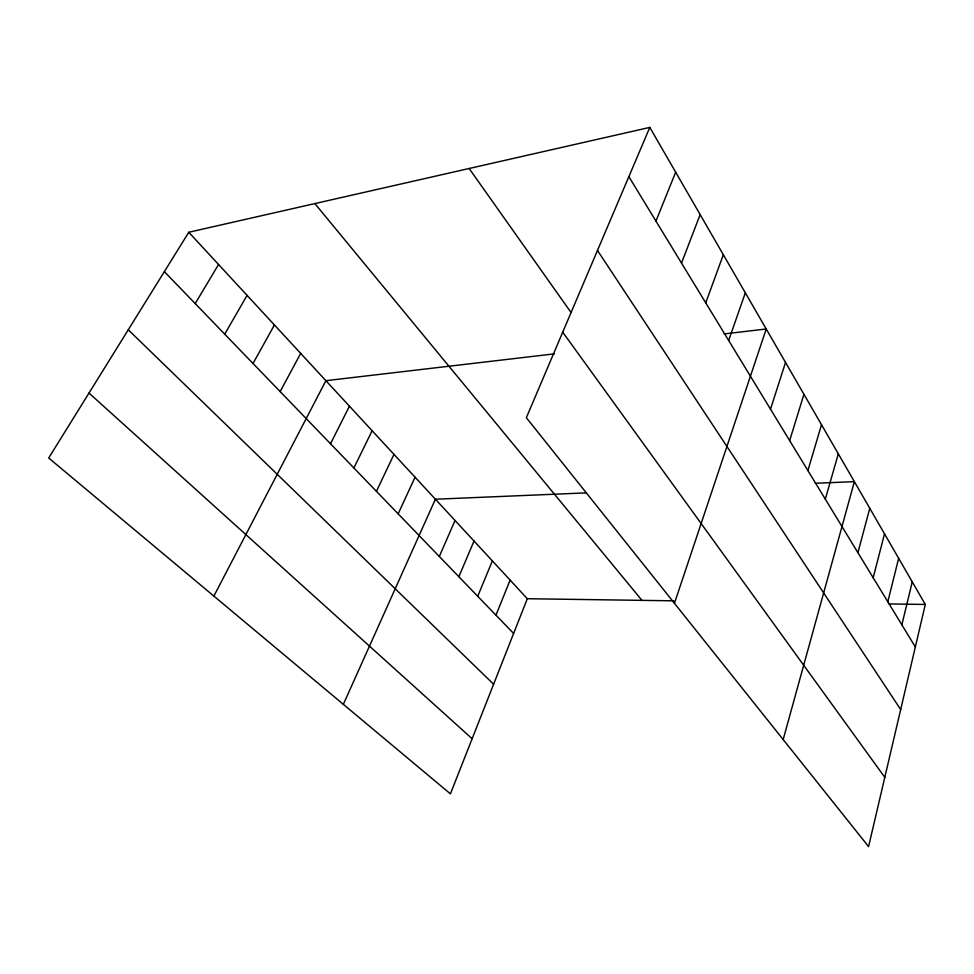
<?xml version="1.0" encoding="UTF-8"?>
<svg xmlns="http://www.w3.org/2000/svg" width="974" height="974" viewBox="0 0 974 974"><rect width="100%" height="100%" fill="white"/><g stroke="black" fill="none" stroke-linecap="round" stroke-linejoin="round"><path stroke-width="1.46" d="M649.804 127.399L925.3 604.452L868.577 846.601L526.35 417.7L649.804 127.399L188.786 232.262L48.7 457.999L450.414 793.859L527.311 598.718L188.786 232.262M901.863 624.833L912.248 581.843M887.825 601.774L898.661 558.321M873.191 577.752L884.514 533.825M857.924 552.696L869.77 508.282M783.169 739.558L854.381 481.631L815.335 483.274M825.319 499.175L838.31 453.811M807.896 470.564L821.508 424.725M789.646 440.601L803.94 394.3M770.507 409.19L785.531 362.413M674.446 603.308L766.221 328.993L724.108 333.936M728.662 340.486L745.329 292.809M705.724 302.841L723.341 254.725M681.52 263.102L700.148 214.584M495.961 615.166L510.12 580.114M655.94 221.098L675.676 172.203M477.723 596.271L492.369 560.902M458.851 576.718L474.021 541.033M439.323 556.483L455.041 520.481M343.347 704.348L435.39 499.224L586.299 492.881M398.147 513.834L415.058 477.199M376.427 491.334L393.971 454.383M353.891 467.983L372.117 430.727M330.503 443.754L349.447 406.182M213.878 596.1L325.9 380.688L554.535 353.842M280.147 391.585L300.686 353.392M253.021 363.472L274.425 324.975M224.726 334.167L247.079 295.365M195.202 303.571L218.553 264.49M527.311 598.718L673.862 600.824M889.055 603.929L925.3 604.452M88.999 393.058L472.134 738.73M128.264 329.784L493.611 684.235M164.363 271.624L513.615 633.465M314.87 203.59L641.963 600.361M562.716 332.195L884.806 777.349M469.139 168.49L571.068 312.532M597.476 250.452L900.682 709.559M628.863 176.647L915.341 646.955"/></g></svg>
